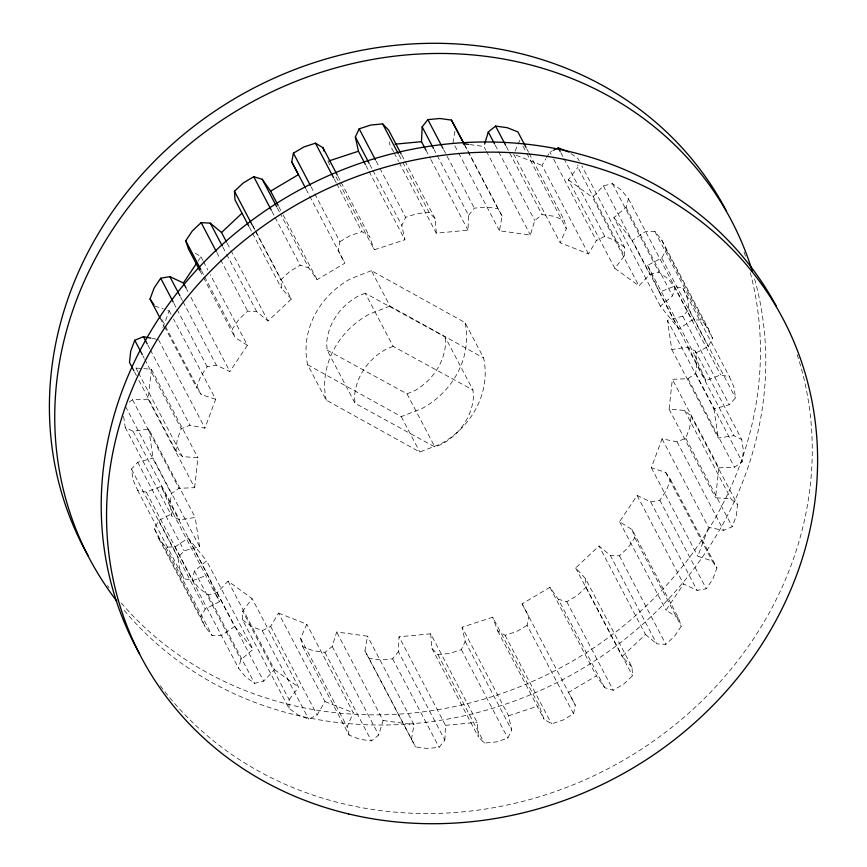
<?xml version="1.0" encoding="UTF-8"?>
<svg xmlns="http://www.w3.org/2000/svg" width="867" height="867" viewBox="0 0 867 867"><rect width="100%" height="100%" fill="white"/><g stroke="black" fill="none" stroke-linecap="round" stroke-linejoin="round"><path stroke-width="0.65" stroke-dasharray="4.33 3.25" d="M242.489 619.818L251.56 626.408L262.224 630.623L270.645 626.44L278.513 613.067L324.984 701.587L317.116 714.961L308.706 719.144L298.031 714.939L288.96 708.339L242.489 619.818L242.684 611.137L252.134 598.631L228.054 581.139L217.162 592.605L208.102 594.838L199.031 588.249L192.073 579.655L194.468 571.104L206.628 560.841L188.182 538.049L174.906 546.947L165.727 547.099L158.769 538.515L154.337 528.426L158.791 520.493L172.966 513.091L161.219 486.322L146.328 492.12L137.56 490.191L133.128 480.101L131.481 469.101L137.723 462.252L153.101 458.134L199.573 546.654L184.205 550.773L177.952 557.622L179.599 568.622L184.032 578.712L192.81 580.641L207.69 574.843L219.449 601.611L205.262 609.013L200.819 616.946L205.241 627.036L212.198 635.619L221.388 635.468L234.654 626.57L188.182 538.049M288.96 708.339L289.155 699.658L242.684 611.137M678.818 328.951L632.346 240.43L645.612 231.532L654.802 231.381L661.759 239.964L666.181 250.054L661.738 257.987L647.551 265.389L659.31 292.157L674.19 286.359L682.968 288.288L687.401 298.378L689.048 309.378L682.795 316.227L667.427 320.346L713.899 408.866L729.277 404.748L735.519 397.899L733.872 386.899L729.44 376.809L720.672 374.88L705.781 380.678L694.034 353.909L708.209 346.507L712.663 338.574L708.231 328.485L701.273 319.901L692.094 320.053L678.818 328.951L660.372 306.159L672.532 295.896L674.927 287.345L667.969 278.751L658.898 272.162L649.838 274.395L638.946 285.861L614.866 268.369L624.316 255.863L577.845 167.342L577.899 164.86M624.316 255.863L624.511 247.182L581.8 165.835M278.513 613.067L306.82 624.24L300.632 638.285L302.648 646.587L313.323 650.792L324.962 652.385L332.234 646.5L336.634 631.989L367.521 636.205L364.964 650.954L415.542 746.91L427.182 748.503L439.125 747.365L444.836 740.125L398.354 651.605L399.026 636.812L430.704 633.81L477.175 722.33L478.4 736.939L484.36 743.084L496.292 741.946L507.834 738.164L511.649 729.981L508.55 715.763L462.078 627.231L492.694 617.196L539.176 705.716L544.097 719.339L551.564 723.826L563.106 720.043L573.575 713.834L575.276 705.174L568.589 692.354L596.377 675.859L604.722 687.704L613.262 690.273L623.731 684.063L632.531 675.772L632.01 667.157L585.539 578.636L575.655 567.961L598.989 545.972L610.27 555.335L656.742 643.856L665.856 644.365L674.656 636.085L681.267 626.212L678.568 618.138L632.086 529.618L619.58 521.696L637.115 495.49L650.673 501.841L659.83 500.259L666.441 490.386L670.473 479.494L665.748 472.428L651.345 467.736L662.052 438.843L677.094 441.802L685.775 438.225L689.807 427.333L691.042 416.062L684.562 410.416L669.086 409.213L672.358 379.302L688.019 378.706L695.702 373.341L696.938 362.059L695.291 351.059L687.433 347.158L671.795 349.531L667.427 320.346M444.836 740.125L445.497 725.332L399.026 636.812M399.243 162.617L436.296 233.19L467.974 230.189L468.646 215.395L434.107 149.601M199.573 546.654L195.205 517.469L179.567 519.842L171.709 515.941L170.062 504.941L171.298 493.659L178.981 488.294L194.641 487.698L148.17 399.178L151.432 369.255L135.967 368.063L134.114 366.448M194.641 487.698L197.914 457.787L182.438 456.584L175.958 450.938L177.193 439.667L181.225 428.775L189.906 425.198L204.948 428.157L215.655 399.264L173.584 319.11M662.052 438.843L708.523 527.364L723.577 530.322L732.247 526.746L736.289 515.854L737.514 504.583L731.033 498.937L715.568 497.745L718.83 467.822L672.358 379.302M718.83 467.822L734.49 467.237L742.174 461.862L743.409 450.58L741.762 439.591L695.291 351.059M454.926 131.21L453.007 142.275L458.036 151.844M411.435 739.486L413.993 724.725L367.521 636.205M624.511 247.182L615.44 240.593L604.776 236.377L596.355 240.56L588.487 253.933L560.18 242.76L566.368 228.715L564.352 220.413L553.677 216.208L542.038 214.615L534.766 220.5L530.366 235.011L499.479 230.795L502.036 216.046L464.983 145.461M314.775 193.84L339.897 241.698L338.206 250.346L344.882 263.167L317.094 279.662L308.75 267.816L280.496 213.986M573.575 713.834L527.103 625.302L528.794 616.654L522.118 603.833L549.906 587.338L558.25 599.184L604.722 687.704M228.054 581.139L274.525 669.66L263.644 681.126L254.573 683.359L245.502 676.769L238.544 668.175L240.939 659.624L253.11 649.361L206.628 560.841M660.372 306.159L613.89 217.639L626.061 207.376L628.456 198.825L621.498 190.231L612.427 183.641L603.356 185.874L592.475 197.34L638.946 285.861M302.648 646.587L349.13 735.108L359.794 739.313L371.434 740.906L378.706 735.021L383.106 720.51L336.634 631.989M162.942 327.596L169.184 310.744L164.383 309.172M215.655 399.264L201.252 394.572L196.527 387.506L200.559 376.614L207.17 366.741L216.327 365.159L229.885 371.51L247.42 345.304L210.367 274.72M637.115 495.49L683.586 584.011L697.144 590.362L706.302 588.78L712.912 578.907L716.955 568.015L712.219 560.949L697.816 556.256L708.523 527.364M519.886 140.194L513.708 154.239L560.18 242.76M349.13 735.108L347.114 726.806L353.292 712.761L306.82 624.24M339.138 182.818L374.306 249.804L404.922 239.769L401.822 225.539L405.648 217.357L417.179 213.575L429.122 212.437L435.082 218.582L436.296 233.19M430.704 633.81L431.918 648.418L437.878 654.563L449.821 653.425L461.352 649.643L465.178 641.461L462.078 627.231M588.487 253.933L542.016 165.413L545.95 158.726M546.6 157.61L549.884 152.039L552.29 150.836M198.023 261.151L200.949 256.784L195.259 253.186M247.42 345.304L234.914 337.382L232.215 329.308L238.815 319.435L247.615 311.155L256.73 311.665L268.011 321.028L291.345 299.039L255.548 230.86M632.086 529.618L634.785 537.692L628.185 547.565L619.385 555.845L610.27 555.335M678.568 618.138L666.051 610.216L683.586 584.011M614.866 268.369L568.394 179.848L577.845 167.342M289.155 699.658L298.606 687.152L252.134 598.631M468.646 215.395L474.357 208.156L486.289 207.018L497.929 208.611L502.036 216.046M364.964 650.954L369.071 658.389L380.711 659.982L392.643 658.844L398.354 651.605M291.345 299.039L281.461 288.364L280.951 279.748L289.741 271.469L300.21 265.248L308.75 267.816M585.539 578.636L586.049 587.252L577.259 595.531L566.79 601.752L558.25 599.184M632.01 667.157L622.127 656.482L645.471 634.492L598.989 545.972M129.216 402.071L132.51 399.763L148.17 399.178M339.897 241.698L350.376 235.477L361.907 231.695L369.375 236.182L374.306 249.804M527.103 625.302L516.624 631.523L505.093 635.305L497.625 630.818L492.694 617.196M365.235 293.219L358.396 295.961A58.512 52.898 -27.7 0 0 326.653 343.397L327.141 350.138L355.037 403.274L434.887 446.971L441.726 444.24A58.512 52.898 -27.7 0 0 473.458 396.804L472.97 390.052L445.074 336.916L365.235 293.219L393.13 346.356L472.97 390.052M393.13 346.356L386.292 349.087A58.512 52.898 -27.7 0 0 354.549 396.522L355.037 403.274M327.141 350.138L406.991 393.835L413.83 391.104A58.512 52.898 -27.7 0 0 445.562 343.668L445.074 336.916M371.412 270.677L350.636 278.751A81.91 74.053 -27.7 0 0 307.622 364.736L326.22 400.153L419.834 452.032L440.609 443.969A81.91 74.053 -27.7 0 0 483.623 357.984L465.026 322.567L371.412 270.677L390.009 306.105L483.623 357.984M390.009 306.105L369.234 314.179A81.91 74.053 -27.7 0 0 326.22 400.153M307.622 364.736L401.237 416.615L422.012 408.541A81.91 74.053 -27.7 0 0 465.026 322.567M508.55 715.763L539.176 705.716M123.591 416.42L125.238 427.409L133.095 431.311L148.723 428.937L195.205 517.469M671.795 349.531L718.277 438.063L733.905 435.689L741.762 439.591M445.497 725.332L477.175 722.33M469.741 144.561L483.894 146.49L485.78 150.078M383.106 720.51L413.993 724.725M152.202 338.401L157.22 339.387M154.781 306.051L163.18 308.782M516.071 155.171L542.016 165.413M324.984 701.587L353.292 712.761M570.985 153.535L578.04 158.661L579.297 161.045M568.394 179.848L592.475 197.34M274.525 669.66L298.606 687.152M645.471 634.492L656.742 643.856M613.89 217.639L632.346 240.43M234.654 626.57L253.11 649.361M661.759 239.964L708.231 328.485M666.181 250.054L712.663 338.574M654.802 231.381L701.273 319.901M682.968 288.288L729.44 376.809M689.048 309.378L735.519 397.899M661.738 257.987L708.209 346.507M628.456 198.825L692.094 320.053M674.19 286.359L720.672 374.88M626.061 207.376L672.532 295.896M682.795 316.227L729.277 404.748M612.427 183.641L658.898 272.162M647.551 265.389L694.034 353.909M603.356 185.874L649.838 274.395M659.31 292.157L705.781 380.678M687.433 347.158L733.905 435.689M695.702 373.341L742.174 461.862M688.019 378.706L734.49 467.237M560.808 152.635L563.322 157.426M563.951 158.618L604.776 236.377M691.042 416.062L737.514 504.583M549.884 152.039L551.141 154.424M553.655 159.214L596.355 240.56M684.562 410.416L731.033 498.937M685.775 438.225L732.247 526.746M669.086 409.213L715.568 497.745M526.67 148.636L528.545 152.234M529.173 153.426L564.352 220.413M523.029 146.176L526.171 152.159M526.8 153.351L566.368 228.715M677.094 441.802L723.577 530.322M506.241 146.436L542.038 214.615M495.198 145.136L534.766 220.5M670.473 479.494L716.955 568.015M665.748 472.428L712.219 560.949M486.409 151.27L530.366 235.011M651.345 467.736L697.816 556.256M659.83 500.259L706.302 588.78M464.647 145.201L497.929 208.611M650.673 501.841L697.144 590.362M458.665 153.047L499.479 230.795M443.579 149.536L474.357 208.156M634.785 537.692L681.267 626.212M425.892 150.045L430.292 158.423M430.921 159.615L467.974 230.189M619.58 521.696L666.051 610.216M619.385 555.845L665.856 644.365M401.789 155.182L404.304 159.962M404.932 161.164L435.082 218.582M398.972 155.02L402.115 161.002M402.743 162.194L429.122 212.437M393.596 151.855L389.825 144.67L389.597 142.015M394.225 153.047L398.614 161.425M376.126 161.132L379.269 167.114M379.898 168.306L405.648 217.357M369.797 164.535L372.311 169.314M372.94 170.517L401.822 225.539M365.982 165.597L368.497 170.387M369.125 171.579L404.922 239.769M586.049 587.252L632.531 675.772M575.655 567.961L622.127 656.482M566.79 601.752L613.262 690.273M337.978 176.369L340.482 181.149M341.11 182.352L369.375 236.182M329.709 164.871L326.935 158.802M335.995 176.835L338.509 181.615M549.906 587.338L596.377 675.859M334.272 179.057L336.158 182.644M336.786 183.847L361.907 231.695M311.015 186.665L314.147 192.647M306.17 189.331L309.313 195.313M309.714 196.18L344.882 263.167M522.118 603.833L575.276 705.174M406.991 393.835L434.887 446.971M401.237 416.615L419.834 452.032M505.093 635.305L551.564 723.826M278.784 206.693L282.555 213.867M283.184 215.059L317.094 279.662M277.353 208.004L279.868 212.794M497.625 630.818L544.097 719.339M271.956 211.418L274.46 216.197M275.088 217.4L300.21 265.248M252.405 224.878L254.92 229.657M252.687 225.919L254.573 229.506M255.201 230.698L280.951 279.748M249.436 227.349L251.95 232.139M252.568 233.331L281.461 288.364M465.178 641.461L511.649 729.981M461.352 649.643L507.834 738.164M227.187 243.269L230.329 249.252M230.958 250.455L268.011 321.028M437.878 654.563L484.36 743.084M222.819 247.062L225.951 253.045M226.58 254.248L256.73 311.665M431.918 648.418L478.4 736.939M216.837 252.535L219.98 258.518M220.608 259.71L247.615 311.155M200.949 256.784L202.835 260.371M203.463 261.563L207.852 269.94M201.437 270.699L203.951 275.478M204.579 276.681L232.215 329.308M199.746 270.396L202.878 276.378M203.507 277.57L234.914 337.382M392.643 658.844L439.125 747.365M185.928 287.768L188.432 292.558M190.946 297.338L229.885 371.51M180.531 296.969L182.417 300.556M183.045 301.759L216.327 365.159M369.071 658.389L415.542 746.91M173.888 303.342L176.391 308.121M177.02 309.324L207.17 366.741M169.184 310.744L171.07 314.331M161.685 319.208L164.828 325.19M165.456 326.382L201.252 394.572M160.102 318.124L163.863 325.298M164.492 326.501L196.527 387.506M332.234 646.5L378.706 735.021M324.962 652.385L371.434 740.906M158.477 339.636L204.948 428.157M147.823 345.044L149.709 348.632M150.338 349.834L189.906 425.198M300.632 638.285L347.114 726.806M151.432 369.255L197.914 457.787M142.914 355.806L144.171 358.201M144.8 359.393L181.225 428.775M135.967 368.063L137.853 371.65M138.482 372.853L182.438 456.584M270.645 626.44L317.116 714.961M134.504 371.986L136.39 375.574M138.904 380.364L175.958 450.938M262.224 630.623L308.706 719.144M132.51 399.763L178.981 488.294M125.444 406.341L171.298 493.659M133.095 431.311L179.567 519.842M217.162 592.605L263.644 681.126M161.219 486.322L207.69 574.843M172.966 513.091L219.449 601.611M125.238 427.409L171.709 515.941M208.102 594.838L254.573 683.359M137.723 462.252L184.205 550.773M194.468 571.104L240.939 659.624M146.328 492.12L192.81 580.641M174.906 546.947L238.544 668.175M158.791 520.493L205.262 609.013M131.481 469.101L177.952 557.622M137.56 490.191L184.032 578.712M165.727 547.099L212.198 635.619M154.337 528.426L200.819 616.946M158.769 538.515L205.241 627.036M713.899 408.866L718.277 438.063M148.723 428.937L153.101 458.134M797.141 354.57A362.753 327.964 -27.7 0 1 606.867 769.343A362.753 327.964 -27.7 0 1 159.192 684.204M744.038 252.037A362.753 327.964 -27.7 0 1 745.75 257.163M750.302 272.671A362.753 327.964 -27.7 0 1 556.408 669.953A362.753 327.964 -27.7 0 1 119.939 601.438M108.993 587.685A362.753 327.964 -27.7 0 1 107.378 585.507M754.583 278.946A362.753 327.964 -27.7 0 1 561.729 680.129A362.753 327.964 -27.7 0 1 122.68 608.493"/><path stroke-width="1.3" d="M425.892 150.045L421.503 141.668L422.164 126.875L427.875 119.635L439.818 118.497L451.458 120.09L464.354 144.269M248.807 226.157L234.99 199.844L234.469 191.228L243.269 182.937L253.738 176.727L262.278 179.296L270.623 191.141L298.411 174.646L291.724 161.826L293.425 153.166L303.894 146.957L315.436 143.174L322.903 147.661L337.35 175.167M484.631 144.074L488.294 131.979L495.566 126.094L507.206 127.687L517.87 131.892L526.041 147.444M150.945 338.152L143.423 336.678L134.753 340.254L130.711 351.146L129.486 362.417L133.876 370.794M160.102 318.124L150.045 298.985L154.088 288.093L160.698 278.22L169.856 276.638L183.414 282.989L185.928 287.768M365.354 164.405L358.45 151.237L355.351 137.019L359.166 128.836L370.708 125.054L382.64 123.916L388.6 130.061L401.161 153.979M199.746 270.396L188.432 248.862L185.733 240.788L192.344 230.915L201.144 222.635L210.258 223.144L221.529 232.508L226.558 242.077M183.414 282.989L196.56 263.33M221.529 232.508L241.958 213.271M553.493 150.24L558.294 147.856L568.969 152.061M329.102 160.861L358.45 151.237M395.103 144.171L421.503 141.668M463.303 143.684L468.451 144.377M150.045 298.985L154.098 305.043M558.294 147.856L560.18 151.443M495.566 126.094L505.613 145.233M488.294 131.979L494.58 143.944M451.458 120.09L464.018 144.009M427.875 119.635L442.95 148.344M422.164 126.875L433.478 148.409M382.64 123.916L398.343 153.827M359.166 128.836L375.498 159.94M355.351 137.019L369.169 163.332M315.436 143.174L333.643 177.865M293.425 153.166L310.386 185.473M291.724 161.826L305.542 188.139M270.623 191.141L278.155 205.49M262.278 179.296L276.725 206.812M253.738 176.727L271.328 210.226M234.469 191.228L252.059 224.726M210.258 223.144L222.19 245.87M201.144 222.635L216.208 251.343M185.733 240.788L200.808 269.496M169.856 276.638L179.903 295.777M160.698 278.22L173.259 302.139M143.423 336.678L147.195 343.852M134.753 340.254L142.286 354.614M322.903 147.661L324.247 151.378M88.391 556.213A362.753 327.964 -27.7 0 1 248.19 90.981A362.753 327.964 -27.7 0 1 726.535 211.266M116.785 601.08A362.753 327.964 -27.7 0 1 259.471 98.004A362.753 327.964 -27.7 0 1 752.307 271.187M139.554 653.751A362.753 327.964 -27.7 0 1 298.703 190.372A362.753 327.964 -27.7 0 1 776.485 306.43M348.632 813.95A362.753 327.964 -27.7 0 0 810.602 394.561A362.753 327.964 -27.7 0 0 227.002 255.277A362.753 327.964 -27.7 0 0 348.632 813.95"/></g></svg>
